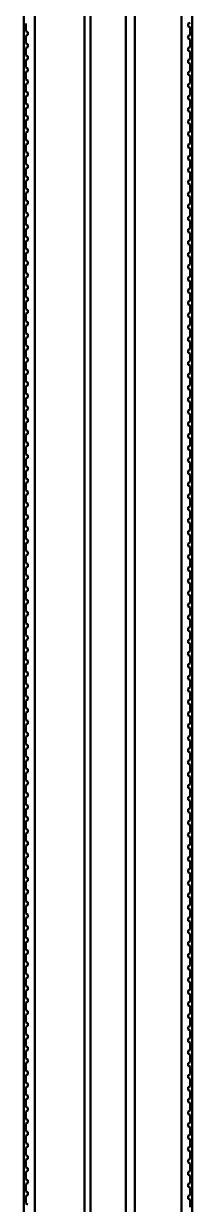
# Model space of a CAD drawing. Header units: millimetres. Extents: x 0 to 6720, y 0 to 4752.
# Drawn here: x 6069.3 to 6098, y 2318.1 to 2519.4 of the extents above; entities that cross this region are included whole.
import ezdxf

# ---------------------------------------------------------------- set-up
doc = ezdxf.new("R2010")
doc.units = ezdxf.units.MM
doc.header["$LTSCALE"] = 16
doc.layers.add('Widoczne (ISO)', color=7, linetype='Continuous', lineweight=50)

msp = doc.modelspace()

# ---------------------------------------------------------------- linework, layer by layer
at = {"layer": 'Widoczne (ISO)'}
for p, q in [((6069.28, 3043.25), (6069.31, 2056.07)), ((6071.16, 3043.25), (6071.16, 2056.07)), ((6079.63, 3043.25), (6079.63, 2062.05)), ((6080.63, 2063.05), (6080.63, 3043.25)), ((6086.68, 3043.25), (6086.68, 2063.05)), ((6088.18, 2061.55), (6088.18, 3043.25)), ((6096.16, 3043.25), (6096.16, 2056.07)), ((6097.98, 2056.07), (6097.95, 3043.25)), ((6069.66, 2518.11), (6069.66, 2519.43)), ((6097.61, 2519.54), (6097.26, 2519.42)), ((6097.26, 2519.42), (6097.26, 2518.93)), ((6097.26, 2518.93), (6097.61, 2518.8)), ((6097.61, 2518.8), (6097.61, 2517.48)), ((6070.01, 2517.98), (6069.66, 2518.11)), ((6069.66, 2517.36), (6070.01, 2517.49)), ((6069.66, 2516.05), (6069.66, 2517.36)), ((6070.01, 2517.49), (6070.01, 2517.98)), ((6097.61, 2517.48), (6097.26, 2517.36)), ((6097.26, 2517.36), (6097.26, 2516.87)), ((6097.26, 2516.87), (6097.61, 2516.74)), ((6070.01, 2515.92), (6069.66, 2516.05)), ((6069.66, 2515.3), (6070.01, 2515.43)), ((6069.66, 2513.99), (6069.66, 2515.3)), ((6070.01, 2515.43), (6070.01, 2515.92)), ((6097.61, 2515.42), (6097.26, 2515.3)), ((6097.26, 2515.3), (6097.26, 2514.8)), ((6097.26, 2514.8), (6097.61, 2514.68)), ((6097.61, 2516.74), (6097.61, 2515.42)), ((6070.01, 2513.86), (6069.66, 2513.99)), ((6069.66, 2513.24), (6070.01, 2513.37)), ((6069.66, 2511.93), (6069.66, 2513.24)), ((6070.01, 2513.37), (6070.01, 2513.86)), ((6097.61, 2513.36), (6097.26, 2513.23)), ((6097.26, 2513.23), (6097.26, 2512.74)), ((6097.26, 2512.74), (6097.61, 2512.62)), ((6097.61, 2514.68), (6097.61, 2513.36)), ((6070.01, 2511.8), (6069.66, 2511.93)), ((6069.66, 2511.18), (6070.01, 2511.31)), ((6069.66, 2509.87), (6069.66, 2511.18)), ((6070.01, 2511.31), (6070.01, 2511.8)), ((6097.61, 2511.3), (6097.26, 2511.17)), ((6097.26, 2511.17), (6097.26, 2510.68)), ((6097.61, 2512.62), (6097.61, 2511.3)), ((6070.01, 2509.74), (6069.66, 2509.87)), ((6069.66, 2509.12), (6070.01, 2509.25)), ((6069.66, 2507.81), (6069.66, 2509.12)), ((6070.01, 2509.25), (6070.01, 2509.74)), ((6097.26, 2510.68), (6097.61, 2510.56)), ((6097.61, 2509.24), (6097.26, 2509.11)), ((6097.26, 2509.11), (6097.26, 2508.62)), ((6097.61, 2510.56), (6097.61, 2509.24)), ((6070.01, 2507.68), (6069.66, 2507.81)), ((6069.66, 2507.06), (6070.01, 2507.19)), ((6069.66, 2505.74), (6069.66, 2507.06)), ((6070.01, 2507.19), (6070.01, 2507.68)), ((6097.26, 2508.62), (6097.61, 2508.5)), ((6097.61, 2507.18), (6097.26, 2507.05)), ((6097.26, 2507.05), (6097.26, 2506.56)), ((6097.61, 2508.5), (6097.61, 2507.18)), ((6070.01, 2505.62), (6069.66, 2505.74)), ((6069.66, 2505), (6070.01, 2505.13)), ((6069.66, 2503.68), (6069.66, 2505)), ((6070.01, 2505.13), (6070.01, 2505.62)), ((6097.26, 2506.56), (6097.61, 2506.43)), ((6097.61, 2505.12), (6097.26, 2504.99)), ((6097.26, 2504.99), (6097.26, 2504.5)), ((6097.61, 2506.43), (6097.61, 2505.12)), ((6070.01, 2503.56), (6069.66, 2503.68)), ((6069.66, 2502.94), (6070.01, 2503.07)), ((6069.66, 2501.62), (6069.66, 2502.94)), ((6070.01, 2503.07), (6070.01, 2503.56)), ((6097.26, 2504.5), (6097.61, 2504.37)), ((6097.61, 2503.06), (6097.26, 2502.93)), ((6097.26, 2502.93), (6097.26, 2502.44)), ((6097.61, 2504.37), (6097.61, 2503.06)), ((6070.01, 2501.5), (6069.66, 2501.62)), ((6069.66, 2500.88), (6070.01, 2501.01)), ((6069.66, 2499.56), (6069.66, 2500.88)), ((6070.01, 2501.01), (6070.01, 2501.5)), ((6097.26, 2502.44), (6097.61, 2502.31)), ((6097.61, 2501), (6097.26, 2500.87)), ((6097.26, 2500.87), (6097.26, 2500.38)), ((6097.61, 2502.31), (6097.61, 2501)), ((6070.01, 2499.44), (6069.66, 2499.56)), ((6069.66, 2498.82), (6070.01, 2498.94)), ((6069.66, 2497.5), (6069.66, 2498.82)), ((6070.01, 2498.94), (6070.01, 2499.44)), ((6097.26, 2500.38), (6097.61, 2500.25)), ((6097.61, 2498.94), (6097.26, 2498.81)), ((6097.26, 2498.81), (6097.26, 2498.32)), ((6097.61, 2500.25), (6097.61, 2498.94)), ((6070.01, 2497.37), (6069.66, 2497.5)), ((6069.66, 2496.76), (6070.01, 2496.88)), ((6069.66, 2495.44), (6069.66, 2496.76)), ((6070.01, 2496.88), (6070.01, 2497.37)), ((6097.26, 2498.32), (6097.61, 2498.19)), ((6097.61, 2496.88), (6097.26, 2496.75)), ((6097.26, 2496.75), (6097.26, 2496.26)), ((6097.61, 2498.19), (6097.61, 2496.88)), ((6070.01, 2495.31), (6069.66, 2495.44)), ((6069.66, 2494.7), (6070.01, 2494.82)), ((6069.66, 2493.38), (6069.66, 2494.7)), ((6070.01, 2494.82), (6070.01, 2495.31)), ((6097.26, 2496.26), (6097.61, 2496.13)), ((6097.61, 2494.81), (6097.26, 2494.69)), ((6097.26, 2494.69), (6097.26, 2494.2)), ((6097.61, 2496.13), (6097.61, 2494.81)), ((6070.01, 2493.25), (6069.66, 2493.38)), ((6069.66, 2492.63), (6070.01, 2492.76)), ((6069.66, 2491.32), (6069.66, 2492.63)), ((6070.01, 2492.76), (6070.01, 2493.25)), ((6097.26, 2494.2), (6097.61, 2494.07)), ((6097.61, 2492.75), (6097.26, 2492.63)), ((6097.26, 2492.63), (6097.26, 2492.14)), ((6097.61, 2494.07), (6097.61, 2492.75)), ((6070.01, 2491.19), (6069.66, 2491.32)), ((6069.66, 2490.57), (6070.01, 2490.7)), ((6070.01, 2490.7), (6070.01, 2491.19)), ((6097.26, 2492.14), (6097.61, 2492.01)), ((6097.61, 2490.69), (6097.26, 2490.57)), ((6097.61, 2492.01), (6097.61, 2490.69)), ((6069.66, 2489.26), (6069.66, 2490.57)), ((6070.01, 2489.13), (6069.66, 2489.26)), ((6069.66, 2488.51), (6070.01, 2488.64)), ((6070.01, 2488.64), (6070.01, 2489.13)), ((6097.26, 2490.57), (6097.26, 2490.08)), ((6097.26, 2490.08), (6097.61, 2489.95)), ((6097.61, 2488.63), (6097.26, 2488.51)), ((6097.61, 2489.95), (6097.61, 2488.63)), ((6069.66, 2487.2), (6069.66, 2488.51)), ((6070.01, 2487.07), (6069.66, 2487.2)), ((6069.66, 2486.45), (6070.01, 2486.58)), ((6070.01, 2486.58), (6070.01, 2487.07)), ((6097.26, 2488.51), (6097.26, 2488.01)), ((6097.26, 2488.01), (6097.61, 2487.89)), ((6097.61, 2486.57), (6097.26, 2486.44)), ((6097.61, 2487.89), (6097.61, 2486.57)), ((6069.66, 2485.14), (6069.66, 2486.45)), ((6070.01, 2485.01), (6069.66, 2485.14)), ((6070.01, 2484.52), (6070.01, 2485.01)), ((6097.26, 2486.44), (6097.26, 2485.95)), ((6097.26, 2485.95), (6097.61, 2485.83)), ((6097.61, 2485.83), (6097.61, 2484.51)), ((6069.66, 2484.39), (6070.01, 2484.52)), ((6069.66, 2483.08), (6069.66, 2484.39)), ((6070.01, 2482.95), (6069.66, 2483.08)), ((6070.01, 2482.46), (6070.01, 2482.95)), ((6097.61, 2484.51), (6097.26, 2484.38)), ((6097.26, 2484.38), (6097.26, 2483.89)), ((6097.26, 2483.89), (6097.61, 2483.77)), ((6097.61, 2483.77), (6097.61, 2482.45)), ((6069.66, 2482.33), (6070.01, 2482.46)), ((6069.66, 2481.02), (6069.66, 2482.33)), ((6070.01, 2480.89), (6069.66, 2481.02)), ((6070.01, 2480.4), (6070.01, 2480.89)), ((6097.61, 2482.45), (6097.26, 2482.32)), ((6097.26, 2482.32), (6097.26, 2481.83)), ((6097.26, 2481.83), (6097.61, 2481.7)), ((6097.61, 2481.7), (6097.61, 2480.39)), ((6069.66, 2480.27), (6070.01, 2480.4)), ((6069.66, 2478.95), (6069.66, 2480.27)), ((6070.01, 2478.83), (6069.66, 2478.95)), ((6070.01, 2478.34), (6070.01, 2478.83)), ((6097.61, 2480.39), (6097.26, 2480.26)), ((6097.26, 2480.26), (6097.26, 2479.77)), ((6097.26, 2479.77), (6097.61, 2479.64)), ((6097.61, 2479.64), (6097.61, 2478.33)), ((6069.66, 2478.21), (6070.01, 2478.34)), ((6069.66, 2476.89), (6069.66, 2478.21)), ((6070.01, 2476.77), (6069.66, 2476.89)), ((6070.01, 2476.28), (6070.01, 2476.77)), ((6097.61, 2478.33), (6097.26, 2478.2)), ((6097.26, 2478.2), (6097.26, 2477.71)), ((6097.26, 2477.71), (6097.61, 2477.58)), ((6097.61, 2477.58), (6097.61, 2476.27)), ((6069.66, 2476.15), (6070.01, 2476.28)), ((6069.66, 2474.83), (6069.66, 2476.15)), ((6070.01, 2474.71), (6069.66, 2474.83)), ((6070.01, 2474.22), (6070.01, 2474.71)), ((6097.61, 2476.27), (6097.26, 2476.14)), ((6097.26, 2476.14), (6097.26, 2475.65)), ((6097.26, 2475.65), (6097.61, 2475.52)), ((6097.61, 2475.52), (6097.61, 2474.21)), ((6069.66, 2474.09), (6070.01, 2474.22)), ((6069.66, 2472.77), (6069.66, 2474.09)), ((6070.01, 2472.64), (6069.66, 2472.77)), ((6070.01, 2472.15), (6070.01, 2472.64)), ((6097.61, 2474.21), (6097.26, 2474.08)), ((6097.26, 2474.08), (6097.26, 2473.59)), ((6097.26, 2473.59), (6097.61, 2473.46)), ((6097.61, 2473.46), (6097.61, 2472.15)), ((6069.66, 2472.03), (6070.01, 2472.15)), ((6069.66, 2470.71), (6069.66, 2472.03)), ((6070.01, 2470.58), (6069.66, 2470.71)), ((6070.01, 2470.09), (6070.01, 2470.58)), ((6097.61, 2472.15), (6097.26, 2472.02)), ((6097.26, 2472.02), (6097.26, 2471.53)), ((6097.26, 2471.53), (6097.61, 2471.4)), ((6097.61, 2471.4), (6097.61, 2470.09)), ((6069.66, 2469.97), (6070.01, 2470.09)), ((6069.66, 2468.65), (6069.66, 2469.97)), ((6070.01, 2468.52), (6069.66, 2468.65)), ((6070.01, 2468.03), (6070.01, 2468.52)), ((6097.61, 2470.09), (6097.26, 2469.96)), ((6097.26, 2469.96), (6097.26, 2469.47)), ((6097.26, 2469.47), (6097.61, 2469.34)), ((6097.61, 2469.34), (6097.61, 2468.02)), ((6069.66, 2467.91), (6070.01, 2468.03)), ((6069.66, 2466.59), (6069.66, 2467.91)), ((6070.01, 2466.46), (6069.66, 2466.59)), ((6070.01, 2465.97), (6070.01, 2466.46)), ((6097.61, 2468.02), (6097.26, 2467.9)), ((6097.26, 2467.9), (6097.26, 2467.41)), ((6097.26, 2467.41), (6097.61, 2467.28)), ((6097.61, 2467.28), (6097.61, 2465.96)), ((6069.66, 2465.84), (6070.01, 2465.97)), ((6069.66, 2464.53), (6069.66, 2465.84)), ((6070.01, 2464.4), (6069.66, 2464.53)), ((6097.61, 2465.96), (6097.26, 2465.84)), ((6097.26, 2465.84), (6097.26, 2465.35)), ((6097.26, 2465.35), (6097.61, 2465.22)), ((6097.61, 2465.22), (6097.61, 2463.9)), ((6069.66, 2463.78), (6070.01, 2463.91)), ((6069.66, 2462.47), (6069.66, 2463.78)), ((6070.01, 2462.34), (6069.66, 2462.47)), ((6070.01, 2463.91), (6070.01, 2464.4)), ((6097.61, 2463.9), (6097.26, 2463.78)), ((6097.26, 2463.78), (6097.26, 2463.28)), ((6097.26, 2463.28), (6097.61, 2463.16)), ((6097.61, 2463.16), (6097.61, 2461.84)), ((6069.66, 2461.72), (6070.01, 2461.85)), ((6069.66, 2460.41), (6069.66, 2461.72)), ((6070.01, 2460.28), (6069.66, 2460.41)), ((6070.01, 2461.85), (6070.01, 2462.34)), ((6097.61, 2461.84), (6097.26, 2461.71)), ((6097.26, 2461.71), (6097.26, 2461.22)), ((6097.26, 2461.22), (6097.61, 2461.1)), ((6097.61, 2461.1), (6097.61, 2459.78)), ((6069.66, 2459.66), (6070.01, 2459.79)), ((6069.66, 2458.35), (6069.66, 2459.66)), ((6070.01, 2459.79), (6070.01, 2460.28)), ((6097.61, 2459.78), (6097.26, 2459.65)), ((6097.26, 2459.65), (6097.26, 2459.16)), ((6097.26, 2459.16), (6097.61, 2459.04)), ((6097.61, 2459.04), (6097.61, 2457.72)), ((6070.01, 2458.22), (6069.66, 2458.35)), ((6069.66, 2457.6), (6070.01, 2457.73)), ((6069.66, 2456.29), (6069.66, 2457.6)), ((6070.01, 2457.73), (6070.01, 2458.22)), ((6097.61, 2457.72), (6097.26, 2457.59)), ((6097.26, 2457.59), (6097.26, 2457.1)), ((6097.26, 2457.1), (6097.61, 2456.98)), ((6097.61, 2456.98), (6097.61, 2455.66)), ((6070.01, 2456.16), (6069.66, 2456.29)), ((6069.66, 2455.54), (6070.01, 2455.67)), ((6069.66, 2454.22), (6069.66, 2455.54)), ((6070.01, 2455.67), (6070.01, 2456.16)), ((6097.61, 2455.66), (6097.26, 2455.53)), ((6097.26, 2455.53), (6097.26, 2455.04)), ((6097.26, 2455.04), (6097.61, 2454.91)), ((6097.61, 2454.91), (6097.61, 2453.6)), ((6070.01, 2454.1), (6069.66, 2454.22)), ((6069.66, 2453.48), (6070.01, 2453.61)), ((6069.66, 2452.16), (6069.66, 2453.48)), ((6070.01, 2453.61), (6070.01, 2454.1)), ((6097.61, 2453.6), (6097.26, 2453.47)), ((6097.26, 2453.47), (6097.26, 2452.98)), ((6097.26, 2452.98), (6097.61, 2452.85)), ((6097.61, 2452.85), (6097.61, 2451.54)), ((6070.01, 2452.04), (6069.66, 2452.16)), ((6069.66, 2451.42), (6070.01, 2451.55)), ((6069.66, 2450.1), (6069.66, 2451.42)), ((6070.01, 2451.55), (6070.01, 2452.04)), ((6097.61, 2451.54), (6097.26, 2451.41)), ((6097.26, 2451.41), (6097.26, 2450.92)), ((6097.26, 2450.92), (6097.61, 2450.79)), ((6097.61, 2450.79), (6097.61, 2449.48)), ((6070.01, 2449.98), (6069.66, 2450.1)), ((6069.66, 2449.36), (6070.01, 2449.49)), ((6069.66, 2448.04), (6069.66, 2449.36)), ((6070.01, 2449.49), (6070.01, 2449.98)), ((6097.61, 2449.48), (6097.26, 2449.35)), ((6097.26, 2449.35), (6097.26, 2448.86)), ((6097.26, 2448.86), (6097.61, 2448.73)), ((6097.61, 2448.73), (6097.61, 2447.42)), ((6070.01, 2447.92), (6069.66, 2448.04)), ((6069.66, 2447.3), (6070.01, 2447.42)), ((6069.66, 2445.98), (6069.66, 2447.3)), ((6070.01, 2447.42), (6070.01, 2447.92)), ((6097.61, 2447.42), (6097.26, 2447.29)), ((6097.26, 2447.29), (6097.26, 2446.8)), ((6097.26, 2446.8), (6097.61, 2446.67)), ((6097.61, 2446.67), (6097.61, 2445.36)), ((6070.01, 2445.85), (6069.66, 2445.98)), ((6069.66, 2445.24), (6070.01, 2445.36)), ((6069.66, 2443.92), (6069.66, 2445.24)), ((6070.01, 2445.36), (6070.01, 2445.85)), ((6097.61, 2445.36), (6097.26, 2445.23)), ((6097.26, 2445.23), (6097.26, 2444.74)), ((6097.26, 2444.74), (6097.61, 2444.61)), ((6097.61, 2444.61), (6097.61, 2443.29)), ((6070.01, 2443.79), (6069.66, 2443.92)), ((6069.66, 2443.18), (6070.01, 2443.3)), ((6069.66, 2441.86), (6069.66, 2443.18)), ((6070.01, 2443.3), (6070.01, 2443.79)), ((6097.61, 2443.29), (6097.26, 2443.17)), ((6097.26, 2443.17), (6097.26, 2442.68)), ((6097.26, 2442.68), (6097.61, 2442.55)), ((6097.61, 2442.55), (6097.61, 2441.23)), ((6070.01, 2441.73), (6069.66, 2441.86)), ((6069.66, 2441.11), (6070.01, 2441.24)), ((6069.66, 2439.8), (6069.66, 2441.11)), ((6070.01, 2441.24), (6070.01, 2441.73)), ((6097.61, 2441.23), (6097.26, 2441.11)), ((6097.26, 2441.11), (6097.26, 2440.62)), ((6097.26, 2440.62), (6097.61, 2440.49)), ((6097.61, 2440.49), (6097.61, 2439.17)), ((6070.01, 2439.67), (6069.66, 2439.8)), ((6069.66, 2439.05), (6070.01, 2439.18)), ((6069.66, 2437.74), (6069.66, 2439.05)), ((6070.01, 2439.18), (6070.01, 2439.67)), ((6097.61, 2439.17), (6097.26, 2439.05)), ((6097.26, 2439.05), (6097.26, 2438.56)), ((6097.26, 2438.56), (6097.61, 2438.43)), ((6097.61, 2438.43), (6097.61, 2437.11)), ((6070.01, 2437.61), (6069.66, 2437.74)), ((6069.66, 2436.99), (6070.01, 2437.12)), ((6069.66, 2435.68), (6069.66, 2436.99)), ((6070.01, 2437.12), (6070.01, 2437.61)), ((6097.61, 2437.11), (6097.26, 2436.99)), ((6097.26, 2436.99), (6097.26, 2436.49)), ((6097.26, 2436.49), (6097.61, 2436.37)), ((6097.61, 2436.37), (6097.61, 2435.05)), ((6070.01, 2435.55), (6069.66, 2435.68)), ((6069.66, 2434.93), (6070.01, 2435.06)), ((6069.66, 2433.62), (6069.66, 2434.93)), ((6070.01, 2435.06), (6070.01, 2435.55)), ((6097.61, 2435.05), (6097.26, 2434.92)), ((6097.26, 2434.92), (6097.26, 2434.43)), ((6097.26, 2434.43), (6097.61, 2434.31)), ((6097.61, 2434.31), (6097.61, 2432.99)), ((6070.01, 2433.49), (6069.66, 2433.62)), ((6069.66, 2432.87), (6070.01, 2433)), ((6069.66, 2431.56), (6069.66, 2432.87)), ((6070.01, 2433), (6070.01, 2433.49)), ((6097.61, 2432.99), (6097.26, 2432.86)), ((6097.26, 2432.86), (6097.26, 2432.37)), ((6097.26, 2432.37), (6097.61, 2432.25)), ((6097.61, 2432.25), (6097.61, 2430.93)), ((6070.01, 2431.43), (6069.66, 2431.56)), ((6069.66, 2430.81), (6070.01, 2430.94)), ((6069.66, 2429.5), (6069.66, 2430.81)), ((6070.01, 2430.94), (6070.01, 2431.43)), ((6097.61, 2430.93), (6097.26, 2430.8)), ((6097.26, 2430.8), (6097.26, 2430.31)), ((6097.26, 2430.31), (6097.61, 2430.18)), ((6097.61, 2430.18), (6097.61, 2428.87)), ((6070.01, 2429.37), (6069.66, 2429.5)), ((6069.66, 2428.75), (6070.01, 2428.88)), ((6069.66, 2427.43), (6069.66, 2428.75)), ((6070.01, 2428.88), (6070.01, 2429.37)), ((6097.61, 2428.87), (6097.26, 2428.74)), ((6097.26, 2428.74), (6097.26, 2428.25)), ((6097.26, 2428.25), (6097.61, 2428.12)), ((6070.01, 2427.31), (6069.66, 2427.43)), ((6069.66, 2426.69), (6070.01, 2426.82)), ((6069.66, 2425.37), (6069.66, 2426.69)), ((6070.01, 2426.82), (6070.01, 2427.31)), ((6097.61, 2426.81), (6097.26, 2426.68)), ((6097.26, 2426.68), (6097.26, 2426.19)), ((6097.26, 2426.19), (6097.61, 2426.06)), ((6097.61, 2428.12), (6097.61, 2426.81)), ((6070.01, 2425.25), (6069.66, 2425.37)), ((6069.66, 2424.63), (6070.01, 2424.76)), ((6069.66, 2423.31), (6069.66, 2424.63)), ((6070.01, 2424.76), (6070.01, 2425.25)), ((6097.61, 2424.75), (6097.26, 2424.62)), ((6097.26, 2424.62), (6097.26, 2424.13)), ((6097.61, 2426.06), (6097.61, 2424.75)), ((6070.01, 2423.19), (6069.66, 2423.31)), ((6069.66, 2422.57), (6070.01, 2422.7)), ((6069.66, 2421.25), (6069.66, 2422.57)), ((6070.01, 2422.7), (6070.01, 2423.19)), ((6097.26, 2424.13), (6097.61, 2424)), ((6097.61, 2422.69), (6097.26, 2422.56)), ((6097.26, 2422.56), (6097.26, 2422.07)), ((6097.61, 2424), (6097.61, 2422.69)), ((6070.01, 2421.12), (6069.66, 2421.25)), ((6069.66, 2420.51), (6070.01, 2420.63)), ((6069.66, 2419.19), (6069.66, 2420.51)), ((6070.01, 2420.63), (6070.01, 2421.12)), ((6097.26, 2422.07), (6097.61, 2421.94)), ((6097.61, 2420.63), (6097.26, 2420.5)), ((6097.26, 2420.5), (6097.26, 2420.01)), ((6097.61, 2421.94), (6097.61, 2420.63)), ((6070.01, 2419.06), (6069.66, 2419.19)), ((6069.66, 2418.45), (6070.01, 2418.57)), ((6069.66, 2417.13), (6069.66, 2418.45)), ((6070.01, 2418.57), (6070.01, 2419.06)), ((6097.26, 2420.01), (6097.61, 2419.88)), ((6097.61, 2418.57), (6097.26, 2418.44)), ((6097.26, 2418.44), (6097.26, 2417.95)), ((6097.61, 2419.88), (6097.61, 2418.57)), ((6070.01, 2417), (6069.66, 2417.13)), ((6069.66, 2416.39), (6070.01, 2416.51)), ((6069.66, 2415.07), (6069.66, 2416.39)), ((6070.01, 2416.51), (6070.01, 2417)), ((6097.26, 2417.95), (6097.61, 2417.82)), ((6097.61, 2416.5), (6097.26, 2416.38)), ((6097.26, 2416.38), (6097.26, 2415.89)), ((6097.61, 2417.82), (6097.61, 2416.5)), ((6070.01, 2414.94), (6069.66, 2415.07)), ((6069.66, 2414.32), (6070.01, 2414.45)), ((6069.66, 2413.01), (6069.66, 2414.32)), ((6070.01, 2414.45), (6070.01, 2414.94)), ((6097.26, 2415.89), (6097.61, 2415.76)), ((6097.61, 2414.44), (6097.26, 2414.32)), ((6097.26, 2414.32), (6097.26, 2413.83)), ((6097.61, 2415.76), (6097.61, 2414.44)), ((6070.01, 2412.88), (6069.66, 2413.01)), ((6069.66, 2412.26), (6070.01, 2412.39)), ((6069.66, 2410.95), (6069.66, 2412.26)), ((6070.01, 2412.39), (6070.01, 2412.88)), ((6097.26, 2413.83), (6097.61, 2413.7)), ((6097.61, 2412.38), (6097.26, 2412.26)), ((6097.26, 2412.26), (6097.26, 2411.76)), ((6097.61, 2413.7), (6097.61, 2412.38)), ((6070.01, 2410.82), (6069.66, 2410.95)), ((6069.66, 2410.2), (6070.01, 2410.33)), ((6069.66, 2408.89), (6069.66, 2410.2)), ((6070.01, 2410.33), (6070.01, 2410.82)), ((6097.26, 2411.76), (6097.61, 2411.64)), ((6097.61, 2410.32), (6097.26, 2410.19)), ((6097.26, 2410.19), (6097.26, 2409.7)), ((6097.61, 2411.64), (6097.61, 2410.32)), ((6070.01, 2408.76), (6069.66, 2408.89)), ((6069.66, 2408.14), (6070.01, 2408.27)), ((6069.66, 2406.83), (6069.66, 2408.14)), ((6070.01, 2408.27), (6070.01, 2408.76)), ((6097.26, 2409.7), (6097.61, 2409.58)), ((6097.61, 2408.26), (6097.26, 2408.13)), ((6097.26, 2408.13), (6097.26, 2407.64)), ((6097.61, 2409.58), (6097.61, 2408.26)), ((6070.01, 2406.7), (6069.66, 2406.83)), ((6069.66, 2406.08), (6070.01, 2406.21)), ((6069.66, 2404.77), (6069.66, 2406.08)), ((6070.01, 2406.21), (6070.01, 2406.7)), ((6097.26, 2407.64), (6097.61, 2407.52)), ((6097.61, 2406.2), (6097.26, 2406.07)), ((6097.26, 2406.07), (6097.26, 2405.58)), ((6097.61, 2407.52), (6097.61, 2406.2)), ((6070.01, 2404.64), (6069.66, 2404.77)), ((6069.66, 2404.02), (6070.01, 2404.15)), ((6069.66, 2402.7), (6069.66, 2404.02)), ((6070.01, 2404.15), (6070.01, 2404.64)), ((6097.26, 2405.58), (6097.61, 2405.46)), ((6097.61, 2404.14), (6097.26, 2404.01)), ((6097.26, 2404.01), (6097.26, 2403.52)), ((6097.61, 2405.46), (6097.61, 2404.14)), ((6070.01, 2402.58), (6069.66, 2402.7)), ((6069.66, 2401.96), (6070.01, 2402.09)), ((6070.01, 2402.09), (6070.01, 2402.58)), ((6097.26, 2403.52), (6097.61, 2403.39)), ((6097.61, 2402.08), (6097.26, 2401.95)), ((6097.61, 2403.39), (6097.61, 2402.08)), ((6069.66, 2400.64), (6069.66, 2401.96)), ((6070.01, 2400.52), (6069.66, 2400.64)), ((6069.66, 2399.9), (6070.01, 2400.03)), ((6070.01, 2400.03), (6070.01, 2400.52)), ((6097.26, 2401.95), (6097.26, 2401.46)), ((6097.26, 2401.46), (6097.61, 2401.33)), ((6097.61, 2400.02), (6097.26, 2399.89)), ((6097.61, 2401.33), (6097.61, 2400.02)), ((6069.66, 2398.58), (6069.66, 2399.9)), ((6070.01, 2398.46), (6069.66, 2398.58)), ((6070.01, 2397.97), (6070.01, 2398.46)), ((6097.26, 2399.89), (6097.26, 2399.4)), ((6097.26, 2399.4), (6097.61, 2399.27)), ((6097.61, 2399.27), (6097.61, 2397.96)), ((6069.66, 2397.84), (6070.01, 2397.97)), ((6069.66, 2396.52), (6069.66, 2397.84)), ((6070.01, 2396.4), (6069.66, 2396.52)), ((6070.01, 2395.9), (6070.01, 2396.4)), ((6097.61, 2397.96), (6097.26, 2397.83)), ((6097.26, 2397.83), (6097.26, 2397.34)), ((6097.26, 2397.34), (6097.61, 2397.21)), ((6097.61, 2397.21), (6097.61, 2395.9)), ((6069.66, 2395.78), (6070.01, 2395.9)), ((6069.66, 2394.46), (6069.66, 2395.78)), ((6070.01, 2394.33), (6069.66, 2394.46)), ((6070.01, 2393.84), (6070.01, 2394.33)), ((6097.61, 2395.9), (6097.26, 2395.77)), ((6097.26, 2395.77), (6097.26, 2395.28)), ((6097.26, 2395.28), (6097.61, 2395.15)), ((6097.61, 2395.15), (6097.61, 2393.84)), ((6069.66, 2393.72), (6070.01, 2393.84)), ((6069.66, 2392.4), (6069.66, 2393.72)), ((6070.01, 2392.27), (6069.66, 2392.4)), ((6070.01, 2391.78), (6070.01, 2392.27)), ((6097.61, 2393.84), (6097.26, 2393.71)), ((6097.26, 2393.71), (6097.26, 2393.22)), ((6097.26, 2393.22), (6097.61, 2393.09)), ((6097.61, 2393.09), (6097.61, 2391.77)), ((6069.66, 2391.66), (6070.01, 2391.78)), ((6069.66, 2390.34), (6069.66, 2391.66)), ((6070.01, 2390.21), (6069.66, 2390.34)), ((6070.01, 2389.72), (6070.01, 2390.21)), ((6097.61, 2391.77), (6097.26, 2391.65)), ((6097.26, 2391.65), (6097.26, 2391.16)), ((6097.26, 2391.16), (6097.61, 2391.03)), ((6097.61, 2391.03), (6097.61, 2389.71)), ((6069.66, 2389.59), (6070.01, 2389.72)), ((6069.66, 2388.28), (6069.66, 2389.59)), ((6070.01, 2388.15), (6069.66, 2388.28)), ((6070.01, 2387.66), (6070.01, 2388.15)), ((6097.61, 2389.71), (6097.26, 2389.59)), ((6097.26, 2389.59), (6097.26, 2389.1)), ((6097.26, 2389.1), (6097.61, 2388.97)), ((6097.61, 2388.97), (6097.61, 2387.65)), ((6069.66, 2387.53), (6070.01, 2387.66)), ((6069.66, 2386.22), (6069.66, 2387.53)), ((6070.01, 2386.09), (6069.66, 2386.22)), ((6070.01, 2385.6), (6070.01, 2386.09)), ((6097.61, 2387.65), (6097.26, 2387.53)), ((6097.26, 2387.53), (6097.26, 2387.04)), ((6097.26, 2387.04), (6097.61, 2386.91)), ((6097.61, 2386.91), (6097.61, 2385.59)), ((6069.66, 2385.47), (6070.01, 2385.6)), ((6069.66, 2384.16), (6069.66, 2385.47)), ((6070.01, 2384.03), (6069.66, 2384.16)), ((6070.01, 2383.54), (6070.01, 2384.03)), ((6097.61, 2385.59), (6097.26, 2385.47)), ((6097.26, 2385.47), (6097.26, 2384.97)), ((6097.26, 2384.97), (6097.61, 2384.85)), ((6097.61, 2384.85), (6097.61, 2383.53)), ((6069.66, 2383.41), (6070.01, 2383.54)), ((6069.66, 2382.1), (6069.66, 2383.41)), ((6070.01, 2381.97), (6069.66, 2382.1)), ((6070.01, 2381.48), (6070.01, 2381.97)), ((6097.61, 2383.53), (6097.26, 2383.4)), ((6097.26, 2383.4), (6097.26, 2382.91)), ((6097.26, 2382.91), (6097.61, 2382.79)), ((6097.61, 2382.79), (6097.61, 2381.47)), ((6069.66, 2381.35), (6070.01, 2381.48)), ((6069.66, 2380.04), (6069.66, 2381.35)), ((6070.01, 2379.91), (6069.66, 2380.04)), ((6070.01, 2379.42), (6070.01, 2379.91)), ((6097.61, 2381.47), (6097.26, 2381.34)), ((6097.26, 2381.34), (6097.26, 2380.85)), ((6097.26, 2380.85), (6097.61, 2380.73)), ((6097.61, 2380.73), (6097.61, 2379.41)), ((6069.66, 2379.29), (6070.01, 2379.42)), ((6069.66, 2377.98), (6069.66, 2379.29)), ((6070.01, 2377.85), (6069.66, 2377.98)), ((6070.01, 2377.36), (6070.01, 2377.85)), ((6097.61, 2379.41), (6097.26, 2379.28)), ((6097.26, 2379.28), (6097.26, 2378.79)), ((6097.26, 2378.79), (6097.61, 2378.66)), ((6097.61, 2378.66), (6097.61, 2377.35)), ((6069.66, 2377.23), (6070.01, 2377.36)), ((6069.66, 2375.91), (6069.66, 2377.23)), ((6070.01, 2375.79), (6069.66, 2375.91)), ((6097.61, 2377.35), (6097.26, 2377.22)), ((6097.26, 2377.22), (6097.26, 2376.73)), ((6097.26, 2376.73), (6097.61, 2376.6)), ((6097.61, 2376.6), (6097.61, 2375.29)), ((6069.66, 2375.17), (6070.01, 2375.3)), ((6069.66, 2373.85), (6069.66, 2375.17)), ((6070.01, 2373.73), (6069.66, 2373.85)), ((6070.01, 2375.3), (6070.01, 2375.79)), ((6097.61, 2375.29), (6097.26, 2375.16)), ((6097.26, 2375.16), (6097.26, 2374.67)), ((6097.26, 2374.67), (6097.61, 2374.54)), ((6097.61, 2374.54), (6097.61, 2373.23)), ((6069.66, 2373.11), (6070.01, 2373.24)), ((6069.66, 2371.79), (6069.66, 2373.11)), ((6070.01, 2371.67), (6069.66, 2371.79)), ((6070.01, 2373.24), (6070.01, 2373.73)), ((6097.61, 2373.23), (6097.26, 2373.1)), ((6097.26, 2373.1), (6097.26, 2372.61)), ((6097.26, 2372.61), (6097.61, 2372.48)), ((6097.61, 2372.48), (6097.61, 2371.17)), ((6069.66, 2371.05), (6070.01, 2371.18)), ((6069.66, 2369.73), (6069.66, 2371.05)), ((6070.01, 2371.18), (6070.01, 2371.67)), ((6097.61, 2371.17), (6097.26, 2371.04)), ((6097.26, 2371.04), (6097.26, 2370.55)), ((6097.26, 2370.55), (6097.61, 2370.42)), ((6097.61, 2370.42), (6097.61, 2369.11)), ((6070.01, 2369.6), (6069.66, 2369.73)), ((6069.66, 2368.99), (6070.01, 2369.11)), ((6069.66, 2367.67), (6069.66, 2368.99)), ((6070.01, 2369.11), (6070.01, 2369.6)), ((6097.61, 2369.11), (6097.26, 2368.98)), ((6097.26, 2368.98), (6097.26, 2368.49)), ((6097.26, 2368.49), (6097.61, 2368.36)), ((6097.61, 2368.36), (6097.61, 2367.05)), ((6070.01, 2367.54), (6069.66, 2367.67)), ((6069.66, 2366.93), (6070.01, 2367.05)), ((6069.66, 2365.61), (6069.66, 2366.93)), ((6070.01, 2367.05), (6070.01, 2367.54)), ((6097.61, 2367.05), (6097.26, 2366.92)), ((6097.26, 2366.92), (6097.26, 2366.43)), ((6097.26, 2366.43), (6097.61, 2366.3)), ((6097.61, 2366.3), (6097.61, 2364.98)), ((6070.01, 2365.48), (6069.66, 2365.61)), ((6069.66, 2364.87), (6070.01, 2364.99)), ((6069.66, 2363.55), (6069.66, 2364.87)), ((6070.01, 2364.99), (6070.01, 2365.48)), ((6097.61, 2364.98), (6097.26, 2364.86)), ((6097.26, 2364.86), (6097.26, 2364.37)), ((6097.26, 2364.37), (6097.61, 2364.24)), ((6097.61, 2364.24), (6097.61, 2362.92)), ((6070.01, 2363.42), (6069.66, 2363.55)), ((6069.66, 2362.8), (6070.01, 2362.93)), ((6069.66, 2361.49), (6069.66, 2362.8)), ((6070.01, 2362.93), (6070.01, 2363.42)), ((6097.61, 2362.92), (6097.26, 2362.8)), ((6097.26, 2362.8), (6097.26, 2362.31)), ((6097.26, 2362.31), (6097.61, 2362.18)), ((6097.61, 2362.18), (6097.61, 2360.86)), ((6070.01, 2361.36), (6069.66, 2361.49)), ((6069.66, 2360.74), (6070.01, 2360.87)), ((6069.66, 2359.43), (6069.66, 2360.74)), ((6070.01, 2360.87), (6070.01, 2361.36)), ((6097.61, 2360.86), (6097.26, 2360.74)), ((6097.26, 2360.74), (6097.26, 2360.24)), ((6097.26, 2360.24), (6097.61, 2360.12)), ((6097.61, 2360.12), (6097.61, 2358.8)), ((6070.01, 2359.3), (6069.66, 2359.43)), ((6069.66, 2358.68), (6070.01, 2358.81)), ((6069.66, 2357.37), (6069.66, 2358.68)), ((6070.01, 2358.81), (6070.01, 2359.3)), ((6097.61, 2358.8), (6097.26, 2358.67)), ((6097.26, 2358.67), (6097.26, 2358.18)), ((6097.26, 2358.18), (6097.61, 2358.06)), ((6097.61, 2358.06), (6097.61, 2356.74)), ((6070.01, 2357.24), (6069.66, 2357.37)), ((6069.66, 2356.62), (6070.01, 2356.75)), ((6069.66, 2355.31), (6069.66, 2356.62)), ((6070.01, 2356.75), (6070.01, 2357.24)), ((6097.61, 2356.74), (6097.26, 2356.61)), ((6097.26, 2356.61), (6097.26, 2356.12)), ((6097.26, 2356.12), (6097.61, 2356)), ((6097.61, 2356), (6097.61, 2354.68)), ((6070.01, 2355.18), (6069.66, 2355.31)), ((6069.66, 2354.56), (6070.01, 2354.69)), ((6069.66, 2353.25), (6069.66, 2354.56)), ((6070.01, 2354.69), (6070.01, 2355.18)), ((6097.61, 2354.68), (6097.26, 2354.55)), ((6097.26, 2354.55), (6097.26, 2354.06)), ((6097.26, 2354.06), (6097.61, 2353.94)), ((6097.61, 2353.94), (6097.61, 2352.62)), ((6070.01, 2353.12), (6069.66, 2353.25)), ((6069.66, 2352.5), (6070.01, 2352.63)), ((6069.66, 2351.18), (6069.66, 2352.5)), ((6070.01, 2352.63), (6070.01, 2353.12)), ((6097.61, 2352.62), (6097.26, 2352.49)), ((6097.26, 2352.49), (6097.26, 2352)), ((6097.26, 2352), (6097.61, 2351.87)), ((6097.61, 2351.87), (6097.61, 2350.56)), ((6070.01, 2351.06), (6069.66, 2351.18)), ((6069.66, 2350.44), (6070.01, 2350.57)), ((6069.66, 2349.12), (6069.66, 2350.44)), ((6070.01, 2350.57), (6070.01, 2351.06)), ((6097.61, 2350.56), (6097.26, 2350.43)), ((6097.26, 2350.43), (6097.26, 2349.94)), ((6097.26, 2349.94), (6097.61, 2349.81)), ((6097.61, 2349.81), (6097.61, 2348.5)), ((6070.01, 2349), (6069.66, 2349.12)), ((6069.66, 2348.38), (6070.01, 2348.51)), ((6069.66, 2347.06), (6069.66, 2348.38)), ((6070.01, 2348.51), (6070.01, 2349)), ((6097.61, 2348.5), (6097.26, 2348.37)), ((6097.26, 2348.37), (6097.26, 2347.88)), ((6097.26, 2347.88), (6097.61, 2347.75)), ((6097.61, 2347.75), (6097.61, 2346.44)), ((6070.01, 2346.94), (6069.66, 2347.06)), ((6069.66, 2346.32), (6070.01, 2346.45)), ((6069.66, 2345), (6069.66, 2346.32)), ((6070.01, 2346.45), (6070.01, 2346.94)), ((6097.61, 2346.44), (6097.26, 2346.31)), ((6097.26, 2346.31), (6097.26, 2345.82)), ((6097.26, 2345.82), (6097.61, 2345.69)), ((6097.61, 2345.69), (6097.61, 2344.38)), ((6070.01, 2344.88), (6069.66, 2345)), ((6069.66, 2344.26), (6070.01, 2344.38)), ((6069.66, 2342.94), (6069.66, 2344.26)), ((6070.01, 2344.38), (6070.01, 2344.88)), ((6097.61, 2344.38), (6097.26, 2344.25)), ((6097.26, 2344.25), (6097.26, 2343.76)), ((6097.26, 2343.76), (6097.61, 2343.63)), ((6097.61, 2343.63), (6097.61, 2342.32)), ((6070.01, 2342.81), (6069.66, 2342.94)), ((6069.66, 2342.2), (6070.01, 2342.32)), ((6069.66, 2340.88), (6069.66, 2342.2)), ((6070.01, 2342.32), (6070.01, 2342.81)), ((6097.61, 2342.32), (6097.26, 2342.19)), ((6097.26, 2342.19), (6097.26, 2341.7)), ((6097.26, 2341.7), (6097.61, 2341.57)), ((6070.01, 2340.75), (6069.66, 2340.88)), ((6069.66, 2340.14), (6070.01, 2340.26)), ((6069.66, 2338.82), (6069.66, 2340.14)), ((6070.01, 2340.26), (6070.01, 2340.75)), ((6097.61, 2340.25), (6097.26, 2340.13)), ((6097.26, 2340.13), (6097.26, 2339.64)), ((6097.26, 2339.64), (6097.61, 2339.51)), ((6097.61, 2341.57), (6097.61, 2340.25)), ((6070.01, 2338.69), (6069.66, 2338.82)), ((6069.66, 2338.07), (6070.01, 2338.2)), ((6069.66, 2336.76), (6069.66, 2338.07)), ((6070.01, 2338.2), (6070.01, 2338.69)), ((6097.61, 2338.19), (6097.26, 2338.07)), ((6097.26, 2338.07), (6097.26, 2337.58)), ((6097.26, 2337.58), (6097.61, 2337.45)), ((6097.61, 2339.51), (6097.61, 2338.19)), ((6070.01, 2336.63), (6069.66, 2336.76)), ((6069.66, 2336.01), (6070.01, 2336.14)), ((6069.66, 2334.7), (6069.66, 2336.01)), ((6070.01, 2336.14), (6070.01, 2336.63)), ((6097.61, 2336.13), (6097.26, 2336.01)), ((6097.26, 2336.01), (6097.26, 2335.52)), ((6097.61, 2337.45), (6097.61, 2336.13)), ((6070.01, 2334.57), (6069.66, 2334.7)), ((6069.66, 2333.95), (6070.01, 2334.08)), ((6069.66, 2332.64), (6069.66, 2333.95)), ((6070.01, 2334.08), (6070.01, 2334.57)), ((6097.26, 2335.52), (6097.61, 2335.39)), ((6097.61, 2334.07), (6097.26, 2333.95)), ((6097.26, 2333.95), (6097.26, 2333.45)), ((6097.61, 2335.39), (6097.61, 2334.07)), ((6070.01, 2332.51), (6069.66, 2332.64)), ((6069.66, 2331.89), (6070.01, 2332.02)), ((6069.66, 2330.58), (6069.66, 2331.89)), ((6070.01, 2332.02), (6070.01, 2332.51)), ((6097.26, 2333.45), (6097.61, 2333.33)), ((6097.61, 2332.01), (6097.26, 2331.88)), ((6097.26, 2331.88), (6097.26, 2331.39)), ((6097.61, 2333.33), (6097.61, 2332.01)), ((6070.01, 2330.45), (6069.66, 2330.58)), ((6069.66, 2329.83), (6070.01, 2329.96)), ((6069.66, 2328.52), (6069.66, 2329.83)), ((6070.01, 2329.96), (6070.01, 2330.45)), ((6097.26, 2331.39), (6097.61, 2331.27)), ((6097.61, 2329.95), (6097.26, 2329.82)), ((6097.26, 2329.82), (6097.26, 2329.33)), ((6097.61, 2331.27), (6097.61, 2329.95)), ((6070.01, 2328.39), (6069.66, 2328.52)), ((6069.66, 2327.77), (6070.01, 2327.9)), ((6069.66, 2326.46), (6069.66, 2327.77)), ((6070.01, 2327.9), (6070.01, 2328.39)), ((6097.26, 2329.33), (6097.61, 2329.21)), ((6097.61, 2327.89), (6097.26, 2327.76)), ((6097.26, 2327.76), (6097.26, 2327.27)), ((6097.61, 2329.21), (6097.61, 2327.89)), ((6070.01, 2326.33), (6069.66, 2326.46)), ((6069.66, 2325.71), (6070.01, 2325.84)), ((6069.66, 2324.39), (6069.66, 2325.71)), ((6070.01, 2325.84), (6070.01, 2326.33)), ((6097.26, 2327.27), (6097.61, 2327.14)), ((6097.61, 2325.83), (6097.26, 2325.7)), ((6097.26, 2325.7), (6097.26, 2325.21)), ((6097.61, 2327.14), (6097.61, 2325.83)), ((6070.01, 2324.27), (6069.66, 2324.39)), ((6069.66, 2323.65), (6070.01, 2323.78)), ((6069.66, 2322.33), (6069.66, 2323.65)), ((6070.01, 2323.78), (6070.01, 2324.27)), ((6097.26, 2325.21), (6097.61, 2325.08)), ((6097.61, 2323.77), (6097.26, 2323.64)), ((6097.26, 2323.64), (6097.26, 2323.15)), ((6097.61, 2325.08), (6097.61, 2323.77)), ((6070.01, 2322.21), (6069.66, 2322.33)), ((6069.66, 2321.59), (6070.01, 2321.72)), ((6069.66, 2320.27), (6069.66, 2321.59)), ((6070.01, 2321.72), (6070.01, 2322.21)), ((6097.26, 2323.15), (6097.61, 2323.02)), ((6097.61, 2321.71), (6097.26, 2321.58)), ((6097.26, 2321.58), (6097.26, 2321.09)), ((6097.61, 2323.02), (6097.61, 2321.71)), ((6070.01, 2320.15), (6069.66, 2320.27)), ((6069.66, 2319.53), (6070.01, 2319.66)), ((6069.66, 2318.21), (6069.66, 2319.53)), ((6070.01, 2319.66), (6070.01, 2320.15)), ((6097.26, 2321.09), (6097.61, 2320.96)), ((6097.61, 2319.65), (6097.26, 2319.52)), ((6097.26, 2319.52), (6097.26, 2319.03)), ((6097.61, 2320.96), (6097.61, 2319.65)), ((6070.01, 2318.08), (6069.66, 2318.21)), ((6097.26, 2319.03), (6097.61, 2318.9)), ((6097.61, 2318.9), (6097.61, 2317.59))]:
    msp.add_line(p, q, dxfattribs=at)

doc.saveas('drawing.dxf')
